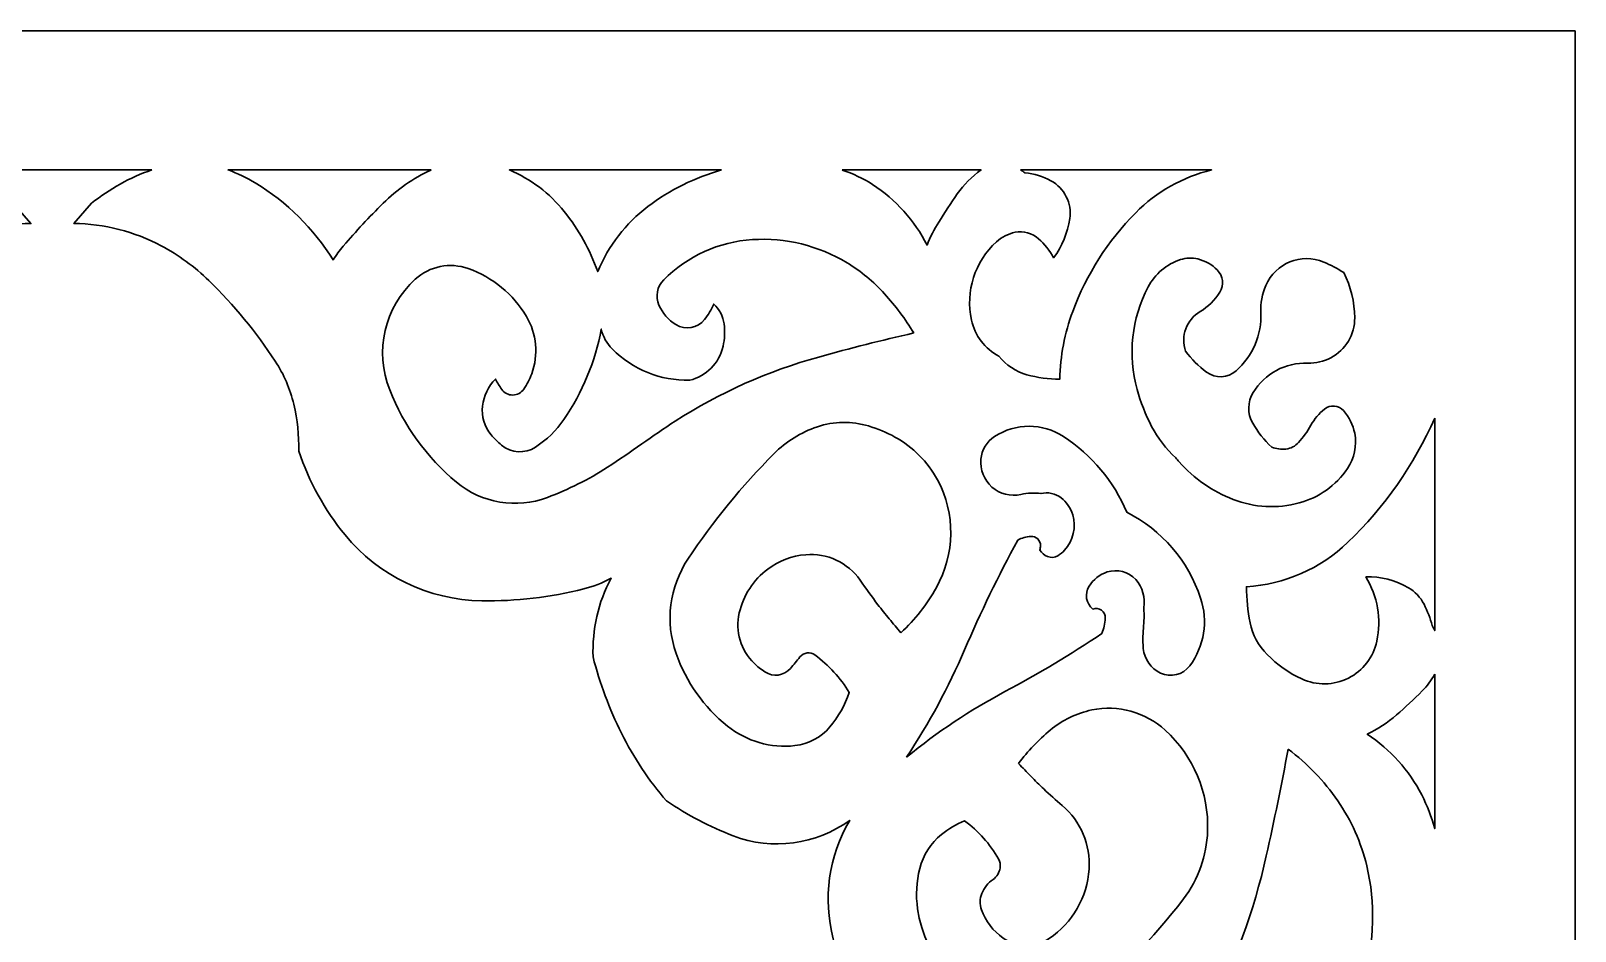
# Model space of a CAD drawing. Header units: centimetres. Extents: x 20.83 to 27, y -0.87 to 9.
# Drawn here: x 23.871 to 27, y 7.177 to 9.001 of the extents above; entities that cross this region are included whole.
import ezdxf

# ---------------------------------------------------------------- set-up
doc = ezdxf.new("R2010")
doc.units = ezdxf.units.CM
doc.header["$MEASUREMENT"] = 0
doc.layers.add('layer 1', color=7, linetype='Continuous')

msp = doc.modelspace()

# ---------------------------------------------------------------- linework, layer by layer
at = {"layer": 'layer 1', "color": 250, "lineweight": 30}
for points, knots in [([(20.92064, 9.00077), (20.92064, 9.00077), (26.99977, 9.00077), (26.99977, 9.00077), (26.99977, 9.00077), (26.99977, 9.00077), (26.99977, -0.87244), (26.99977, -0.87244), (26.99977, -0.87244), (26.99977, -0.87244), (20.82901, -0.87244), (20.82901, -0.87244), (20.82901, -0.87244), (20.82901, -0.87244), (20.82901, 9.00077), (20.82901, 9.00077), (20.82901, 9.00077), (20.82901, 9.00077), (20.92064, 9.00077), (20.92064, 9.00077)], [0, 0, 0, 0, 0.1666667, 0.1666667, 0.1666667, 0.1666667, 0.3333333, 0.3333333, 0.3333333, 0.3333333, 0.5, 0.5, 0.5, 0.5, 0.6666667, 0.6666667, 0.6666667, 0.6666667, 1, 1, 1, 1]), ([(24.11585, 8.71892), (24.09365, 8.71152), (24.07223, 8.70195), (24.0519, 8.69035), (24.0519, 8.69035), (24.0316, 8.67876), (24.01212, 8.66581), (23.99358, 8.65157), (23.99358, 8.65157), (23.99358, 8.65157), (23.95794, 8.61051), (23.95794, 8.61051), (23.95794, 8.61051), (24.01973, 8.60979), (24.08048, 8.59433), (24.13511, 8.56543), (24.13511, 8.56543), (24.17038, 8.54656), (24.20283, 8.52279), (24.23146, 8.49486), (24.23146, 8.49486), (24.28211, 8.44545), (24.32724, 8.39068), (24.36605, 8.33153), (24.36605, 8.33153), (24.38357, 8.30482), (24.39628, 8.27523), (24.40359, 8.24413), (24.40359, 8.24413), (24.41087, 8.21315), (24.41427, 8.18138), (24.41372, 8.14956), (24.41372, 8.14956), (24.43426, 8.08761), (24.46599, 8.02998), (24.50738, 7.97952), (24.50738, 7.97952), (24.57555, 7.89641), (24.67679, 7.84758), (24.78427, 7.84604), (24.78427, 7.84604), (24.85395, 7.84503), (24.92344, 7.85316), (24.991, 7.87022), (24.991, 7.87022), (25.01038, 7.87512), (25.0291, 7.8823), (25.04678, 7.89162), (25.04678, 7.89162), (25.03345, 7.86743), (25.02364, 7.84147), (25.01764, 7.8145), (25.01764, 7.8145), (25.01164, 7.78758), (25.00901, 7.76001), (25.00982, 7.73244), (25.00982, 7.73244), (25.02358, 7.67903), (25.04287, 7.62721), (25.0674, 7.57781), (25.0674, 7.57781), (25.09197, 7.52835), (25.12274, 7.48224), (25.159, 7.44058), (25.159, 7.44058), (25.20101, 7.41182), (25.24625, 7.38812), (25.29381, 7.36994), (25.29381, 7.36994), (25.37278, 7.33978), (25.46159, 7.35152), (25.52996, 7.40125), (25.52996, 7.40125), (25.4874, 7.32892), (25.47533, 7.2427), (25.49643, 7.16147), (25.49643, 7.16147), (25.51205, 7.10128), (25.5352, 7.04331), (25.56534, 6.9889), (25.56534, 6.9889), (25.63725, 6.91207), (25.72761, 6.85498), (25.8279, 6.82308), (25.8279, 6.82308), (25.87879, 6.82124), (25.92892, 6.83562), (25.9711, 6.86416), (25.9711, 6.86416), (25.96247, 6.84393), (25.95593, 6.82286), (25.95159, 6.8013), (25.95159, 6.8013), (25.93648, 6.7262), (25.92914, 6.64977), (25.92968, 6.57317), (25.92968, 6.57317), (25.93011, 6.51136), (25.94264, 6.45025), (25.96656, 6.39324), (25.96656, 6.39324), (25.97312, 6.37765), (25.98065, 6.36248), (25.98911, 6.34783), (25.98911, 6.34783), (25.98911, 6.34783), (25.9888, 6.34811), (25.9888, 6.34811), (25.9888, 6.34811), (25.42081, 6.86389), (24.68132, 7.14908), (23.91408, 7.14782), (23.91408, 7.14782), (23.14726, 7.14657), (22.4085, 6.86178), (21.83953, 6.34769), (21.83953, 6.34769), (21.84802, 6.3624), (21.8556, 6.37761), (21.86223, 6.39324), (21.86223, 6.39324), (21.88359, 6.44413), (21.89574, 6.49838), (21.89813, 6.55352), (21.89813, 6.55352), (21.90187, 6.64004), (21.89406, 6.72665), (21.87488, 6.8111), (21.87488, 6.8111), (21.87075, 6.82927), (21.865, 6.84702), (21.85769, 6.86416), (21.85769, 6.86416), (21.89987, 6.83562), (21.95, 6.82124), (22.00089, 6.82308), (22.00089, 6.82308), (22.10117, 6.85499), (22.19155, 6.91206), (22.26345, 6.9889), (22.26345, 6.9889), (22.29359, 7.04331), (22.31674, 7.10128), (22.33237, 7.16147), (22.33237, 7.16147), (22.35344, 7.24271), (22.3414, 7.32893), (22.29883, 7.40125), (22.29883, 7.40125), (22.36722, 7.35155), (22.45601, 7.33975), (22.53498, 7.36994), (22.53498, 7.36994), (22.58254, 7.38812), (22.62778, 7.41182), (22.66979, 7.44058), (22.66979, 7.44058), (22.70604, 7.48224), (22.73682, 7.52835), (22.76139, 7.57781), (22.76139, 7.57781), (22.78592, 7.62721), (22.80521, 7.67903), (22.81896, 7.73244), (22.81896, 7.73244), (22.81977, 7.76001), (22.81715, 7.78758), (22.81115, 7.8145), (22.81115, 7.8145), (22.80515, 7.84147), (22.79534, 7.86743), (22.78201, 7.89162), (22.78201, 7.89162), (22.79968, 7.8823), (22.8184, 7.87512), (22.83777, 7.87023), (22.83777, 7.87023), (22.90534, 7.85316), (22.97484, 7.84503), (23.04452, 7.84604), (23.04452, 7.84604), (23.15182, 7.84761), (23.25292, 7.89624), (23.32106, 7.97913), (23.32106, 7.97913), (23.36262, 8.02968), (23.39448, 8.08744), (23.41506, 8.14956), (23.41506, 8.14956), (23.41452, 8.18138), (23.41792, 8.21315), (23.4252, 8.24413), (23.4252, 8.24413), (23.43251, 8.27523), (23.44522, 8.30482), (23.46274, 8.33153), (23.46274, 8.33153), (23.50155, 8.39068), (23.54669, 8.44545), (23.59733, 8.49486), (23.59733, 8.49486), (23.62596, 8.5228), (23.65841, 8.54656), (23.69368, 8.56543), (23.69368, 8.56543), (23.7483, 8.59433), (23.80906, 8.60979), (23.87085, 8.61051), (23.87085, 8.61051), (23.87085, 8.61051), (23.8352, 8.65157), (23.8352, 8.65157), (23.8352, 8.65157), (23.81667, 8.66581), (23.79718, 8.67876), (23.77688, 8.69035), (23.77688, 8.69035), (23.75656, 8.70195), (23.73514, 8.71152), (23.71294, 8.71892), (23.71294, 8.71892), (23.71294, 8.71892), (24.11585, 8.71892), (24.11585, 8.71892)], [0, 0, 0, 0, 0.0175439, 0.0175439, 0.0175439, 0.0175439, 0.0350877, 0.0350877, 0.0350877, 0.0350877, 0.0526316, 0.0526316, 0.0526316, 0.0526316, 0.0701754, 0.0701754, 0.0701754, 0.0701754, 0.0877193, 0.0877193, 0.0877193, 0.0877193, 0.1052632, 0.1052632, 0.1052632, 0.1052632, 0.122807, 0.122807, 0.122807, 0.122807, 0.1403509, 0.1403509, 0.1403509, 0.1403509, 0.1578947, 0.1578947, 0.1578947, 0.1578947, 0.1754386, 0.1754386, 0.1754386, 0.1754386, 0.1929825, 0.1929825, 0.1929825, 0.1929825, 0.2105263, 0.2105263, 0.2105263, 0.2105263, 0.2280702, 0.2280702, 0.2280702, 0.2280702, 0.245614, 0.245614, 0.245614, 0.245614, 0.2631579, 0.2631579, 0.2631579, 0.2631579, 0.2807018, 0.2807018, 0.2807018, 0.2807018, 0.2982456, 0.2982456, 0.2982456, 0.2982456, 0.3157895, 0.3157895, 0.3157895, 0.3157895, 0.3333333, 0.3333333, 0.3333333, 0.3333333, 0.3508772, 0.3508772, 0.3508772, 0.3508772, 0.3684211, 0.3684211, 0.3684211, 0.3684211, 0.3859649, 0.3859649, 0.3859649, 0.3859649, 0.4035088, 0.4035088, 0.4035088, 0.4035088, 0.4210526, 0.4210526, 0.4210526, 0.4210526, 0.4385965, 0.4385965, 0.4385965, 0.4385965, 0.4561404, 0.4561404, 0.4561404, 0.4561404, 0.4736842, 0.4736842, 0.4736842, 0.4736842, 0.4912281, 0.4912281, 0.4912281, 0.4912281, 0.5087719, 0.5087719, 0.5087719, 0.5087719, 0.5263158, 0.5263158, 0.5263158, 0.5263158, 0.5438596, 0.5438596, 0.5438596, 0.5438596, 0.5614035, 0.5614035, 0.5614035, 0.5614035, 0.5789474, 0.5789474, 0.5789474, 0.5789474, 0.5964912, 0.5964912, 0.5964912, 0.5964912, 0.6140351, 0.6140351, 0.6140351, 0.6140351, 0.6315789, 0.6315789, 0.6315789, 0.6315789, 0.6491228, 0.6491228, 0.6491228, 0.6491228, 0.6666667, 0.6666667, 0.6666667, 0.6666667, 0.6842105, 0.6842105, 0.6842105, 0.6842105, 0.7017544, 0.7017544, 0.7017544, 0.7017544, 0.7192982, 0.7192982, 0.7192982, 0.7192982, 0.7368421, 0.7368421, 0.7368421, 0.7368421, 0.754386, 0.754386, 0.754386, 0.754386, 0.7719298, 0.7719298, 0.7719298, 0.7719298, 0.7894737, 0.7894737, 0.7894737, 0.7894737, 0.8070175, 0.8070175, 0.8070175, 0.8070175, 0.8245614, 0.8245614, 0.8245614, 0.8245614, 0.8421053, 0.8421053, 0.8421053, 0.8421053, 0.8596491, 0.8596491, 0.8596491, 0.8596491, 0.877193, 0.877193, 0.877193, 0.877193, 0.8947368, 0.8947368, 0.8947368, 0.8947368, 0.9122807, 0.9122807, 0.9122807, 0.9122807, 0.9298246, 0.9298246, 0.9298246, 0.9298246, 0.9473684, 0.9473684, 0.9473684, 0.9473684, 0.9649123, 0.9649123, 0.9649123, 0.9649123, 1, 1, 1, 1]), ([(24.68165, 8.71891), (24.64558, 8.70226), (24.61272, 8.67942), (24.58453, 8.65142), (24.58453, 8.65142), (24.55655, 8.62362), (24.52967, 8.59475), (24.50394, 8.56486), (24.50394, 8.56486), (24.49631, 8.556), (24.48941, 8.54654), (24.48331, 8.53657), (24.48331, 8.53657), (24.44376, 8.60031), (24.38974, 8.65379), (24.3256, 8.69268), (24.3256, 8.69268), (24.30818, 8.70324), (24.28976, 8.71203), (24.27059, 8.71892), (24.27059, 8.71892), (24.27059, 8.71892), (24.68165, 8.71892), (24.68165, 8.71892)], [0, 0, 0, 0, 0.1428571, 0.1428571, 0.1428571, 0.1428571, 0.2857143, 0.2857143, 0.2857143, 0.2857143, 0.4285714, 0.4285714, 0.4285714, 0.4285714, 0.5714286, 0.5714286, 0.5714286, 0.5714286, 0.7142857, 0.7142857, 0.7142857, 0.7142857, 1, 1, 1, 1]), ([(25.27027, 8.71892), (25.21632, 8.70386), (25.16571, 8.67878), (25.12105, 8.64498), (25.12105, 8.64498), (25.07599, 8.61087), (25.04088, 8.56535), (25.01936, 8.51309), (25.01936, 8.51309), (25.00372, 8.5572), (24.9808, 8.59836), (24.95153, 8.63488), (24.95153, 8.63488), (24.92202, 8.6717), (24.88381, 8.70058), (24.84032, 8.71892), (24.84032, 8.71892), (24.84032, 8.71892), (25.27025, 8.71892), (25.27025, 8.71892)], [0, 0, 0, 0, 0.1666667, 0.1666667, 0.1666667, 0.1666667, 0.3333333, 0.3333333, 0.3333333, 0.3333333, 0.5, 0.5, 0.5, 0.5, 0.6666667, 0.6666667, 0.6666667, 0.6666667, 1, 1, 1, 1]), ([(25.51487, 8.71892), (25.51487, 8.71892), (25.7961, 8.71892), (25.7961, 8.71892), (25.7961, 8.71892), (25.77736, 8.70565), (25.76109, 8.68921), (25.74802, 8.67034), (25.74802, 8.67034), (25.73505, 8.6516), (25.7225, 8.63258), (25.71038, 8.61329), (25.71038, 8.61329), (25.70112, 8.59856), (25.69321, 8.58302), (25.68675, 8.56686), (25.68675, 8.56686), (25.66116, 8.61659), (25.62316, 8.65883), (25.5764, 8.68952), (25.5764, 8.68952), (25.55711, 8.70169), (25.53647, 8.71155), (25.51488, 8.71891)], [0, 0, 0, 0, 0.1428571, 0.1428571, 0.1428571, 0.1428571, 0.2857143, 0.2857143, 0.2857143, 0.2857143, 0.4285714, 0.4285714, 0.4285714, 0.4285714, 0.5714286, 0.5714286, 0.5714286, 0.5714286, 0.7142857, 0.7142857, 0.7142857, 0.7142857, 1, 1, 1, 1]), ([(25.87591, 8.71892), (25.87591, 8.71892), (26.26302, 8.71892), (26.26302, 8.71892), (26.26302, 8.71892), (26.20476, 8.70483), (26.1516, 8.67483), (26.10942, 8.63224), (26.10942, 8.63224), (26.05317, 8.57544), (26.00967, 8.50735), (25.98179, 8.43243), (25.98179, 8.43243), (25.96539, 8.38838), (25.95655, 8.34189), (25.95562, 8.2949), (25.95562, 8.2949), (25.93299, 8.29495), (25.91046, 8.29809), (25.88867, 8.30422), (25.88867, 8.30422), (25.86645, 8.31048), (25.84675, 8.32358), (25.83237, 8.34164), (25.83237, 8.34164), (25.80383, 8.3566), (25.7834, 8.38349), (25.77662, 8.41499), (25.77662, 8.41499), (25.76412, 8.47303), (25.78348, 8.53339), (25.82735, 8.57339), (25.82735, 8.57339), (25.838, 8.5831), (25.85108, 8.58976), (25.86519, 8.59268), (25.86519, 8.59268), (25.88218, 8.59619), (25.89983, 8.59136), (25.91267, 8.5797), (25.91267, 8.5797), (25.9249, 8.5686), (25.93522, 8.55555), (25.9432, 8.54109), (25.9432, 8.54109), (25.96024, 8.56453), (25.9714, 8.5917), (25.97574, 8.62034), (25.97574, 8.62034), (25.98043, 8.65139), (25.96526, 8.68205), (25.9377, 8.6971), (25.9377, 8.6971), (25.92141, 8.70601), (25.90349, 8.71153), (25.88501, 8.71334), (25.88501, 8.71334), (25.88206, 8.71533), (25.87903, 8.7172), (25.87591, 8.71892)], [0, 0, 0, 0, 0.0625, 0.0625, 0.0625, 0.0625, 0.125, 0.125, 0.125, 0.125, 0.1875, 0.1875, 0.1875, 0.1875, 0.25, 0.25, 0.25, 0.25, 0.3125, 0.3125, 0.3125, 0.3125, 0.375, 0.375, 0.375, 0.375, 0.4375, 0.4375, 0.4375, 0.4375, 0.5, 0.5, 0.5, 0.5, 0.5625, 0.5625, 0.5625, 0.5625, 0.625, 0.625, 0.625, 0.625, 0.6875, 0.6875, 0.6875, 0.6875, 0.75, 0.75, 0.75, 0.75, 0.8125, 0.8125, 0.8125, 0.8125, 0.875, 0.875, 0.875, 0.875, 1, 1, 1, 1]), ([(25.65965, 8.38871), (25.59508, 8.37398), (25.53087, 8.35775), (25.46706, 8.34003), (25.46706, 8.34003), (25.36424, 8.31149), (25.26629, 8.26777), (25.17638, 8.2103), (25.17638, 8.2103), (25.15362, 8.19514), (25.13105, 8.17968), (25.10869, 8.16393), (25.10869, 8.16393), (25.08576, 8.14779), (25.06258, 8.13199), (25.03915, 8.11657), (25.03915, 8.11657), (25.00077, 8.09202), (24.95992, 8.07153), (24.91729, 8.05544), (24.91729, 8.05544), (24.85478, 8.03184), (24.78434, 8.04376), (24.73303, 8.08656), (24.73303, 8.08656), (24.67315, 8.13654), (24.62669, 8.20071), (24.59788, 8.27319), (24.59788, 8.27319), (24.56675, 8.35149), (24.58748, 8.44097), (24.64979, 8.49769), (24.64979, 8.49769), (24.6788, 8.5241), (24.72003, 8.53238), (24.75701, 8.51926), (24.75701, 8.51926), (24.80647, 8.50171), (24.84824, 8.46734), (24.87501, 8.4222), (24.87501, 8.4222), (24.89583, 8.38711), (24.89973, 8.34448), (24.88565, 8.30619), (24.88565, 8.30619), (24.88158, 8.29511), (24.87616, 8.28457), (24.86949, 8.27482), (24.86949, 8.27482), (24.8645, 8.2675), (24.85625, 8.26307), (24.84738, 8.26297), (24.84738, 8.26297), (24.83852, 8.26287), (24.83012, 8.26717), (24.82497, 8.27438), (24.82497, 8.27438), (24.82025, 8.28099), (24.81601, 8.28794), (24.81229, 8.29516), (24.81229, 8.29516), (24.79767, 8.2804), (24.7884, 8.26118), (24.78595, 8.24055), (24.78595, 8.24055), (24.78346, 8.21961), (24.78973, 8.19859), (24.80328, 8.18244), (24.80328, 8.18244), (24.80965, 8.17485), (24.81668, 8.16785), (24.82429, 8.16151), (24.82429, 8.16151), (24.84392, 8.14516), (24.87188, 8.14351), (24.89328, 8.15745), (24.89328, 8.15745), (24.91588, 8.17217), (24.93539, 8.19116), (24.9507, 8.21336), (24.9507, 8.21336), (24.98865, 8.26838), (25.01447, 8.33081), (25.02646, 8.39656), (25.02646, 8.39656), (25.02995, 8.38133), (25.03765, 8.3674), (25.04869, 8.35634), (25.04869, 8.35634), (25.09025, 8.31471), (25.14692, 8.29182), (25.20573, 8.29294), (25.20573, 8.29294), (25.23952, 8.30113), (25.26572, 8.32775), (25.27333, 8.36168), (25.27333, 8.36168), (25.27667, 8.37655), (25.27739, 8.39189), (25.27546, 8.40701), (25.27546, 8.40701), (25.27348, 8.42249), (25.26605, 8.43676), (25.2545, 8.44726), (25.2545, 8.44726), (25.24968, 8.43604), (25.24338, 8.4255), (25.23579, 8.41593), (25.23579, 8.41593), (25.22181, 8.39829), (25.19682, 8.3939), (25.17763, 8.40567), (25.17763, 8.40567), (25.16246, 8.41499), (25.15051, 8.42876), (25.14343, 8.4451), (25.14343, 8.4451), (25.13585, 8.46255), (25.13968, 8.48288), (25.15308, 8.49639), (25.15308, 8.49639), (25.20098, 8.54465), (25.26498, 8.57364), (25.33283, 8.57786), (25.33283, 8.57786), (25.39999, 8.58203), (25.46687, 8.56571), (25.52456, 8.53108), (25.52456, 8.53108), (25.55278, 8.51377), (25.57839, 8.49251), (25.60061, 8.46796), (25.60061, 8.46796), (25.62276, 8.44348), (25.64253, 8.41694), (25.65965, 8.38871)], [0, 0, 0, 0, 0.0285714, 0.0285714, 0.0285714, 0.0285714, 0.0571429, 0.0571429, 0.0571429, 0.0571429, 0.0857143, 0.0857143, 0.0857143, 0.0857143, 0.1142857, 0.1142857, 0.1142857, 0.1142857, 0.1428571, 0.1428571, 0.1428571, 0.1428571, 0.1714286, 0.1714286, 0.1714286, 0.1714286, 0.2, 0.2, 0.2, 0.2, 0.2285714, 0.2285714, 0.2285714, 0.2285714, 0.2571429, 0.2571429, 0.2571429, 0.2571429, 0.2857143, 0.2857143, 0.2857143, 0.2857143, 0.3142857, 0.3142857, 0.3142857, 0.3142857, 0.3428571, 0.3428571, 0.3428571, 0.3428571, 0.3714286, 0.3714286, 0.3714286, 0.3714286, 0.4, 0.4, 0.4, 0.4, 0.4285714, 0.4285714, 0.4285714, 0.4285714, 0.4571429, 0.4571429, 0.4571429, 0.4571429, 0.4857143, 0.4857143, 0.4857143, 0.4857143, 0.5142857, 0.5142857, 0.5142857, 0.5142857, 0.5428571, 0.5428571, 0.5428571, 0.5428571, 0.5714286, 0.5714286, 0.5714286, 0.5714286, 0.6, 0.6, 0.6, 0.6, 0.6285714, 0.6285714, 0.6285714, 0.6285714, 0.6571429, 0.6571429, 0.6571429, 0.6571429, 0.6857143, 0.6857143, 0.6857143, 0.6857143, 0.7142857, 0.7142857, 0.7142857, 0.7142857, 0.7428571, 0.7428571, 0.7428571, 0.7428571, 0.7714286, 0.7714286, 0.7714286, 0.7714286, 0.8, 0.8, 0.8, 0.8, 0.8285714, 0.8285714, 0.8285714, 0.8285714, 0.8571429, 0.8571429, 0.8571429, 0.8571429, 0.8857143, 0.8857143, 0.8857143, 0.8857143, 0.9142857, 0.9142857, 0.9142857, 0.9142857, 0.9428571, 0.9428571, 0.9428571, 0.9428571, 1, 1, 1, 1]), ([(26.5309, 8.51115), (26.5454, 8.48276), (26.55305, 8.45136), (26.55324, 8.41948), (26.55324, 8.41948), (26.55346, 8.38559), (26.53481, 8.35437), (26.50489, 8.33845), (26.50489, 8.33845), (26.49044, 8.33077), (26.4742, 8.32703), (26.45785, 8.32762), (26.45785, 8.32762), (26.41292, 8.32923), (26.37065, 8.30648), (26.3473, 8.26806), (26.3473, 8.26806), (26.33576, 8.24908), (26.33545, 8.22535), (26.34651, 8.20609), (26.34651, 8.20609), (26.35685, 8.18806), (26.36985, 8.17171), (26.38508, 8.15757), (26.38508, 8.15757), (26.39411, 8.15379), (26.40397, 8.1524), (26.41369, 8.15353), (26.41369, 8.15353), (26.42358, 8.15469), (26.4327, 8.1594), (26.43937, 8.16679), (26.43937, 8.16679), (26.44899, 8.17746), (26.45737, 8.18918), (26.46435, 8.20174), (26.46435, 8.20174), (26.47137, 8.21437), (26.48076, 8.22553), (26.492, 8.23461), (26.492, 8.23461), (26.50366, 8.24404), (26.5207, 8.24258), (26.53061, 8.23132), (26.53061, 8.23132), (26.54208, 8.21829), (26.54986, 8.20243), (26.55317, 8.1854), (26.55317, 8.1854), (26.55799, 8.16058), (26.55269, 8.13485), (26.53848, 8.11394), (26.53848, 8.11394), (26.51522, 8.07975), (26.48044, 8.05502), (26.44052, 8.04427), (26.44052, 8.04427), (26.39643, 8.0324), (26.34968, 8.0349), (26.3071, 8.05138), (26.3071, 8.05138), (26.26499, 8.06769), (26.22734, 8.09379), (26.1973, 8.1275), (26.1973, 8.1275), (26.19496, 8.13012), (26.19274, 8.13284), (26.19064, 8.13565), (26.19064, 8.13565), (26.1708, 8.15399), (26.15424, 8.1756), (26.14169, 8.19952), (26.14169, 8.19952), (26.1292, 8.22335), (26.11931, 8.24845), (26.11217, 8.27439), (26.11217, 8.27439), (26.09306, 8.34389), (26.10108, 8.4181), (26.13457, 8.48193), (26.13457, 8.48193), (26.14838, 8.50825), (26.17198, 8.52812), (26.20026, 8.53727), (26.20026, 8.53727), (26.21162, 8.54094), (26.22378, 8.54141), (26.23539, 8.53863), (26.23539, 8.53863), (26.25036, 8.53505), (26.26403, 8.52732), (26.27483, 8.51635), (26.27483, 8.51635), (26.28668, 8.50432), (26.28877, 8.48572), (26.27991, 8.47134), (26.27991, 8.47134), (26.26999, 8.45525), (26.25631, 8.44179), (26.24005, 8.43213), (26.24005, 8.43213), (26.21242, 8.4157), (26.20003, 8.38223), (26.21036, 8.35179), (26.21036, 8.35179), (26.22244, 8.33571), (26.23677, 8.32146), (26.25292, 8.30947), (26.25292, 8.30947), (26.27102, 8.29605), (26.29601, 8.29709), (26.31289, 8.31201), (26.31289, 8.31201), (26.34661, 8.3418), (26.36505, 8.38519), (26.36305, 8.43014), (26.36305, 8.43014), (26.36221, 8.44894), (26.36564, 8.46769), (26.37308, 8.48497), (26.37308, 8.48497), (26.39256, 8.53028), (26.44503, 8.55136), (26.49049, 8.53223), (26.49049, 8.53223), (26.50451, 8.52632), (26.51803, 8.51927), (26.5309, 8.51115)], [0, 0, 0, 0, 0.030303, 0.030303, 0.030303, 0.030303, 0.0606061, 0.0606061, 0.0606061, 0.0606061, 0.0909091, 0.0909091, 0.0909091, 0.0909091, 0.1212121, 0.1212121, 0.1212121, 0.1212121, 0.1515152, 0.1515152, 0.1515152, 0.1515152, 0.1818182, 0.1818182, 0.1818182, 0.1818182, 0.2121212, 0.2121212, 0.2121212, 0.2121212, 0.2424242, 0.2424242, 0.2424242, 0.2424242, 0.2727273, 0.2727273, 0.2727273, 0.2727273, 0.3030303, 0.3030303, 0.3030303, 0.3030303, 0.3333333, 0.3333333, 0.3333333, 0.3333333, 0.3636364, 0.3636364, 0.3636364, 0.3636364, 0.3939394, 0.3939394, 0.3939394, 0.3939394, 0.4242424, 0.4242424, 0.4242424, 0.4242424, 0.4545455, 0.4545455, 0.4545455, 0.4545455, 0.4848485, 0.4848485, 0.4848485, 0.4848485, 0.5151515, 0.5151515, 0.5151515, 0.5151515, 0.5454545, 0.5454545, 0.5454545, 0.5454545, 0.5757576, 0.5757576, 0.5757576, 0.5757576, 0.6060606, 0.6060606, 0.6060606, 0.6060606, 0.6363636, 0.6363636, 0.6363636, 0.6363636, 0.6666667, 0.6666667, 0.6666667, 0.6666667, 0.6969697, 0.6969697, 0.6969697, 0.6969697, 0.7272727, 0.7272727, 0.7272727, 0.7272727, 0.7575758, 0.7575758, 0.7575758, 0.7575758, 0.7878788, 0.7878788, 0.7878788, 0.7878788, 0.8181818, 0.8181818, 0.8181818, 0.8181818, 0.8484848, 0.8484848, 0.8484848, 0.8484848, 0.8787879, 0.8787879, 0.8787879, 0.8787879, 0.9090909, 0.9090909, 0.9090909, 0.9090909, 0.9393939, 0.9393939, 0.9393939, 0.9393939, 1, 1, 1, 1]), ([(25.6336, 7.78135), (25.62583, 7.79074), (25.61803, 7.8001), (25.6102, 7.80944), (25.6102, 7.80944), (25.60231, 7.81884), (25.59462, 7.82841), (25.58715, 7.83814), (25.58715, 7.83814), (25.57484, 7.85454), (25.5628, 7.87114), (25.55103, 7.88793), (25.55103, 7.88793), (25.52605, 7.92353), (25.48407, 7.94318), (25.44073, 7.93953), (25.44073, 7.93953), (25.41299, 7.93719), (25.38647, 7.92711), (25.36418, 7.91043), (25.36418, 7.91043), (25.33491, 7.88852), (25.31435, 7.85698), (25.30614, 7.82135), (25.30614, 7.82135), (25.29763, 7.78441), (25.30906, 7.74574), (25.33631, 7.71939), (25.33631, 7.71939), (25.34299, 7.71293), (25.35023, 7.70709), (25.35796, 7.70193), (25.35796, 7.70193), (25.37453, 7.69087), (25.39673, 7.69389), (25.40971, 7.709), (25.40971, 7.709), (25.41634, 7.7167), (25.42283, 7.72451), (25.42919, 7.73244), (25.42919, 7.73244), (25.43658, 7.74167), (25.44997, 7.74335), (25.45943, 7.73627), (25.45943, 7.73627), (25.4733, 7.72588), (25.48621, 7.71426), (25.49801, 7.70156), (25.49801, 7.70156), (25.50981, 7.68885), (25.52023, 7.67492), (25.52908, 7.66001), (25.52908, 7.66001), (25.52044, 7.63452), (25.50705, 7.6109), (25.48965, 7.59038), (25.48965, 7.59038), (25.47177, 7.56931), (25.44652, 7.55582), (25.41907, 7.55266), (25.41907, 7.55266), (25.37008, 7.54703), (25.32084, 7.56128), (25.28241, 7.59218), (25.28241, 7.59218), (25.23471, 7.63055), (25.19864, 7.68149), (25.17827, 7.73922), (25.17827, 7.73922), (25.15566, 7.80325), (25.16457, 7.87425), (25.20225, 7.93075), (25.20225, 7.93075), (25.25328, 8.00725), (25.3116, 8.07865), (25.37636, 8.14393), (25.37636, 8.14393), (25.40103, 8.16879), (25.4312, 8.18751), (25.46443, 8.19857), (25.46443, 8.19857), (25.49797, 8.20974), (25.53415, 8.21033), (25.56805, 8.20028), (25.56805, 8.20028), (25.58663, 8.19477), (25.60456, 8.18727), (25.62154, 8.17791), (25.62154, 8.17791), (25.658, 8.15781), (25.68798, 8.1277), (25.70792, 8.09115), (25.70792, 8.09115), (25.74438, 8.02271), (25.74344, 7.94034), (25.70549, 7.87271), (25.70549, 7.87271), (25.68641, 7.83872), (25.66215, 7.80789), (25.6336, 7.78135)], [0, 0, 0, 0, 0.0384615, 0.0384615, 0.0384615, 0.0384615, 0.0769231, 0.0769231, 0.0769231, 0.0769231, 0.1153846, 0.1153846, 0.1153846, 0.1153846, 0.1538462, 0.1538462, 0.1538462, 0.1538462, 0.1923077, 0.1923077, 0.1923077, 0.1923077, 0.2307692, 0.2307692, 0.2307692, 0.2307692, 0.2692308, 0.2692308, 0.2692308, 0.2692308, 0.3076923, 0.3076923, 0.3076923, 0.3076923, 0.3461538, 0.3461538, 0.3461538, 0.3461538, 0.3846154, 0.3846154, 0.3846154, 0.3846154, 0.4230769, 0.4230769, 0.4230769, 0.4230769, 0.4615385, 0.4615385, 0.4615385, 0.4615385, 0.5, 0.5, 0.5, 0.5, 0.5384615, 0.5384615, 0.5384615, 0.5384615, 0.5769231, 0.5769231, 0.5769231, 0.5769231, 0.6153846, 0.6153846, 0.6153846, 0.6153846, 0.6538462, 0.6538462, 0.6538462, 0.6538462, 0.6923077, 0.6923077, 0.6923077, 0.6923077, 0.7307692, 0.7307692, 0.7307692, 0.7307692, 0.7692308, 0.7692308, 0.7692308, 0.7692308, 0.8076923, 0.8076923, 0.8076923, 0.8076923, 0.8461538, 0.8461538, 0.8461538, 0.8461538, 0.8846154, 0.8846154, 0.8846154, 0.8846154, 0.9230769, 0.9230769, 0.9230769, 0.9230769, 1, 1, 1, 1]), ([(25.64526, 7.52942), (25.69084, 7.59825), (25.73015, 7.67101), (25.76274, 7.74686), (25.76274, 7.74686), (25.79529, 7.82259), (25.83127, 7.8968), (25.87058, 7.96925), (25.87058, 7.96925), (25.87877, 7.97344), (25.88773, 7.97594), (25.89691, 7.97661), (25.89691, 7.97661), (25.90211, 7.977), (25.90723, 7.97514), (25.91098, 7.97151), (25.91098, 7.97151), (25.91473, 7.96788), (25.91675, 7.9628), (25.91653, 7.95758), (25.91653, 7.95758), (25.91641, 7.95456), (25.91589, 7.95156), (25.91501, 7.94867), (25.91501, 7.94867), (25.91895, 7.94286), (25.92451, 7.93836), (25.93101, 7.9357), (25.93101, 7.9357), (25.93773, 7.93296), (25.94535, 7.93358), (25.95153, 7.93738), (25.95153, 7.93738), (25.95662, 7.94051), (25.96124, 7.94432), (25.96528, 7.94872), (25.96528, 7.94872), (25.98301, 7.96807), (25.98931, 7.99526), (25.98187, 8.02042), (25.98187, 8.02042), (25.97769, 8.03403), (25.96942, 8.04602), (25.95818, 8.05476), (25.95818, 8.05476), (25.94662, 8.06375), (25.93159, 8.06694), (25.91737, 8.06343), (25.91737, 8.06343), (25.90383, 8.0651), (25.89011, 8.06444), (25.8768, 8.06148), (25.8768, 8.06148), (25.85594, 8.05683), (25.83411, 8.06243), (25.81808, 8.07656), (25.81808, 8.07656), (25.80204, 8.09069), (25.79375, 8.1118), (25.79575, 8.13308), (25.79575, 8.13308), (25.79752, 8.15175), (25.80772, 8.16861), (25.82342, 8.17887), (25.82342, 8.17887), (25.86595, 8.20666), (25.92094, 8.2066), (25.96345, 8.17878), (25.96345, 8.17878), (26.02037, 8.14151), (26.06496, 8.08814), (26.09155, 8.02551), (26.09155, 8.02551), (26.16216, 7.98929), (26.21582, 7.92681), (26.241, 7.85155), (26.241, 7.85155), (26.25658, 7.80498), (26.24832, 7.75369), (26.21893, 7.71435), (26.21893, 7.71435), (26.20524, 7.69602), (26.18049, 7.6899), (26.15983, 7.6997), (26.15983, 7.6997), (26.14023, 7.70901), (26.12693, 7.72792), (26.1248, 7.74951), (26.1248, 7.74951), (26.12397, 7.75798), (26.12374, 7.7665), (26.12413, 7.775), (26.12413, 7.775), (26.12457, 7.78448), (26.12517, 7.79395), (26.12594, 7.80342), (26.12594, 7.80342), (26.1267, 7.8129), (26.12662, 7.82243), (26.12567, 7.83189), (26.12567, 7.83189), (26.12946, 7.85248), (26.12344, 7.87364), (26.10937, 7.88914), (26.10937, 7.88914), (26.09487, 7.90511), (26.07237, 7.91111), (26.05185, 7.90443), (26.05185, 7.90443), (26.03653, 7.89945), (26.02348, 7.88922), (26.01499, 7.87553), (26.01499, 7.87553), (26.00562, 7.86039), (26.00878, 7.8407), (26.02243, 7.82928), (26.02243, 7.82928), (26.02837, 7.83153), (26.03504, 7.83063), (26.04018, 7.82688), (26.04018, 7.82688), (26.04531, 7.82314), (26.04821, 7.817), (26.04789, 7.81066), (26.04789, 7.81066), (26.04734, 7.80008), (26.04499, 7.78967), (26.04094, 7.77989), (26.04094, 7.77989), (25.97751, 7.73736), (25.91197, 7.69806), (25.84457, 7.66216), (25.84457, 7.66216), (25.77394, 7.62454), (25.70719, 7.58009), (25.64526, 7.52942)], [0, 0, 0, 0, 0.0285714, 0.0285714, 0.0285714, 0.0285714, 0.0571429, 0.0571429, 0.0571429, 0.0571429, 0.0857143, 0.0857143, 0.0857143, 0.0857143, 0.1142857, 0.1142857, 0.1142857, 0.1142857, 0.1428571, 0.1428571, 0.1428571, 0.1428571, 0.1714286, 0.1714286, 0.1714286, 0.1714286, 0.2, 0.2, 0.2, 0.2, 0.2285714, 0.2285714, 0.2285714, 0.2285714, 0.2571429, 0.2571429, 0.2571429, 0.2571429, 0.2857143, 0.2857143, 0.2857143, 0.2857143, 0.3142857, 0.3142857, 0.3142857, 0.3142857, 0.3428571, 0.3428571, 0.3428571, 0.3428571, 0.3714286, 0.3714286, 0.3714286, 0.3714286, 0.4, 0.4, 0.4, 0.4, 0.4285714, 0.4285714, 0.4285714, 0.4285714, 0.4571429, 0.4571429, 0.4571429, 0.4571429, 0.4857143, 0.4857143, 0.4857143, 0.4857143, 0.5142857, 0.5142857, 0.5142857, 0.5142857, 0.5428571, 0.5428571, 0.5428571, 0.5428571, 0.5714286, 0.5714286, 0.5714286, 0.5714286, 0.6, 0.6, 0.6, 0.6, 0.6285714, 0.6285714, 0.6285714, 0.6285714, 0.6571429, 0.6571429, 0.6571429, 0.6571429, 0.6857143, 0.6857143, 0.6857143, 0.6857143, 0.7142857, 0.7142857, 0.7142857, 0.7142857, 0.7428571, 0.7428571, 0.7428571, 0.7428571, 0.7714286, 0.7714286, 0.7714286, 0.7714286, 0.8, 0.8, 0.8, 0.8, 0.8285714, 0.8285714, 0.8285714, 0.8285714, 0.8571429, 0.8571429, 0.8571429, 0.8571429, 0.8857143, 0.8857143, 0.8857143, 0.8857143, 0.9142857, 0.9142857, 0.9142857, 0.9142857, 0.9428571, 0.9428571, 0.9428571, 0.9428571, 1, 1, 1, 1]), ([(26.71536, 8.2161), (26.71536, 8.2161), (26.71535, 7.78581), (26.71535, 7.78581), (26.71535, 7.78581), (26.71382, 7.78925), (26.71215, 7.79262), (26.71034, 7.79592), (26.71034, 7.79592), (26.70635, 7.81086), (26.70076, 7.82533), (26.69366, 7.83907), (26.69366, 7.83907), (26.68644, 7.85304), (26.67542, 7.86469), (26.66187, 7.87267), (26.66187, 7.87267), (26.63584, 7.888), (26.60601, 7.89561), (26.57582, 7.8946), (26.57582, 7.8946), (26.59963, 7.85564), (26.6076, 7.809), (26.59812, 7.76433), (26.59812, 7.76433), (26.59126, 7.73191), (26.57004, 7.70437), (26.54045, 7.68947), (26.54045, 7.68947), (26.51085, 7.67457), (26.47589, 7.67402), (26.44577, 7.68782), (26.44577, 7.68782), (26.4196, 7.69984), (26.39592, 7.71667), (26.37595, 7.73741), (26.37595, 7.73741), (26.35819, 7.75487), (26.34607, 7.77727), (26.34118, 7.8017), (26.34118, 7.8017), (26.33639, 7.82564), (26.33395, 7.85), (26.3339, 7.87442), (26.3339, 7.87442), (26.41091, 7.87917), (26.48368, 7.91109), (26.53931, 7.96455), (26.53931, 7.96455), (26.61382, 8.03615), (26.67361, 8.12158), (26.71535, 8.2161)], [0, 0, 0, 0, 0.0714286, 0.0714286, 0.0714286, 0.0714286, 0.1428571, 0.1428571, 0.1428571, 0.1428571, 0.2142857, 0.2142857, 0.2142857, 0.2142857, 0.2857143, 0.2857143, 0.2857143, 0.2857143, 0.3571429, 0.3571429, 0.3571429, 0.3571429, 0.4285714, 0.4285714, 0.4285714, 0.4285714, 0.5, 0.5, 0.5, 0.5, 0.5714286, 0.5714286, 0.5714286, 0.5714286, 0.6428571, 0.6428571, 0.6428571, 0.6428571, 0.7142857, 0.7142857, 0.7142857, 0.7142857, 0.7857143, 0.7857143, 0.7857143, 0.7857143, 0.8571429, 0.8571429, 0.8571429, 0.8571429, 1, 1, 1, 1]), ([(26.71536, 7.69709), (26.71536, 7.69709), (26.71535, 7.38448), (26.71535, 7.38448), (26.71535, 7.38448), (26.70883, 7.4081), (26.69997, 7.43101), (26.68891, 7.45288), (26.68891, 7.45288), (26.6633, 7.5026), (26.62531, 7.54484), (26.57857, 7.57554), (26.57857, 7.57554), (26.5999, 7.58608), (26.61982, 7.59928), (26.63784, 7.61482), (26.63784, 7.61482), (26.6558, 7.63031), (26.67313, 7.64651), (26.68978, 7.6634), (26.68978, 7.6634), (26.69972, 7.67348), (26.70831, 7.68481), (26.71535, 7.69709)], [0, 0, 0, 0, 0.1428571, 0.1428571, 0.1428571, 0.1428571, 0.2857143, 0.2857143, 0.2857143, 0.2857143, 0.4285714, 0.4285714, 0.4285714, 0.4285714, 0.5714286, 0.5714286, 0.5714286, 0.5714286, 0.7142857, 0.7142857, 0.7142857, 0.7142857, 1, 1, 1, 1]), ([(25.8719, 7.51646), (25.8907, 7.54144), (25.91235, 7.56415), (25.93641, 7.58412), (25.93641, 7.58412), (25.96074, 7.60431), (25.98962, 7.6183), (26.02055, 7.62489), (26.02055, 7.62489), (26.07387, 7.63577), (26.12922, 7.62047), (26.16942, 7.58379), (26.16942, 7.58379), (26.22656, 7.53164), (26.2579, 7.45694), (26.25512, 7.37962), (26.25512, 7.37962), (26.25332, 7.32981), (26.2362, 7.28173), (26.20611, 7.24199), (26.20611, 7.24199), (26.14524, 7.16159), (26.07374, 7.08979), (25.9936, 7.02858), (25.9936, 7.02858), (25.95496, 6.99904), (25.90455, 6.98961), (25.85783, 7.00311), (25.85783, 7.00311), (25.75685, 7.03228), (25.68236, 7.1181), (25.66752, 7.22214), (25.66752, 7.22214), (25.66364, 7.24937), (25.6651, 7.2771), (25.67183, 7.30376), (25.67183, 7.30376), (25.67866, 7.33088), (25.69419, 7.35503), (25.71602, 7.37252), (25.71602, 7.37252), (25.73022, 7.3839), (25.74595, 7.39324), (25.76274, 7.40028), (25.76274, 7.40028), (25.79082, 7.37967), (25.81422, 7.35334), (25.83139, 7.32303), (25.83139, 7.32303), (25.83453, 7.31749), (25.83571, 7.31105), (25.83474, 7.30476), (25.83474, 7.30476), (25.8333, 7.29539), (25.8281, 7.28701), (25.82036, 7.28155), (25.82036, 7.28155), (25.81024, 7.27441), (25.80234, 7.26456), (25.79758, 7.25312), (25.79758, 7.25312), (25.79321, 7.24263), (25.79293, 7.2309), (25.79678, 7.22021), (25.79678, 7.22021), (25.80515, 7.19699), (25.82047, 7.17693), (25.84066, 7.16273), (25.84066, 7.16273), (25.86855, 7.14312), (25.90561, 7.14271), (25.9339, 7.16174), (25.9339, 7.16174), (25.98128, 7.1936), (26.01122, 7.24555), (26.01499, 7.30252), (26.01499, 7.30252), (26.01825, 7.3517), (25.99809, 7.39948), (25.96057, 7.43144), (25.96057, 7.43144), (25.94781, 7.4423), (25.93529, 7.45343), (25.92299, 7.46482), (25.92299, 7.46482), (25.9142, 7.47318), (25.90559, 7.48172), (25.89717, 7.49045), (25.89717, 7.49045), (25.88878, 7.49915), (25.88035, 7.50782), (25.8719, 7.51646)], [0, 0, 0, 0, 0.0416667, 0.0416667, 0.0416667, 0.0416667, 0.0833333, 0.0833333, 0.0833333, 0.0833333, 0.125, 0.125, 0.125, 0.125, 0.1666667, 0.1666667, 0.1666667, 0.1666667, 0.2083333, 0.2083333, 0.2083333, 0.2083333, 0.25, 0.25, 0.25, 0.25, 0.2916667, 0.2916667, 0.2916667, 0.2916667, 0.3333333, 0.3333333, 0.3333333, 0.3333333, 0.375, 0.375, 0.375, 0.375, 0.4166667, 0.4166667, 0.4166667, 0.4166667, 0.4583333, 0.4583333, 0.4583333, 0.4583333, 0.5, 0.5, 0.5, 0.5, 0.5416667, 0.5416667, 0.5416667, 0.5416667, 0.5833333, 0.5833333, 0.5833333, 0.5833333, 0.625, 0.625, 0.625, 0.625, 0.6666667, 0.6666667, 0.6666667, 0.6666667, 0.7083333, 0.7083333, 0.7083333, 0.7083333, 0.75, 0.75, 0.75, 0.75, 0.7916667, 0.7916667, 0.7916667, 0.7916667, 0.8333333, 0.8333333, 0.8333333, 0.8333333, 0.875, 0.875, 0.875, 0.875, 0.9166667, 0.9166667, 0.9166667, 0.9166667, 1, 1, 1, 1]), ([(26.4183, 7.54542), (26.45717, 7.51629), (26.49109, 7.48105), (26.51871, 7.4411), (26.51871, 7.4411), (26.5464, 7.40105), (26.56638, 7.35618), (26.57762, 7.30882), (26.57762, 7.30882), (26.59545, 7.23373), (26.59317, 7.15523), (26.57105, 7.08129), (26.57105, 7.08129), (26.55899, 7.04099), (26.53658, 7.00454), (26.50607, 6.97559), (26.50607, 6.97559), (26.49339, 6.96354), (26.47361, 6.96308), (26.46035, 6.9745), (26.46035, 6.9745), (26.44868, 6.98458), (26.43933, 6.99707), (26.43296, 7.01112), (26.43296, 7.01112), (26.42253, 7.03409), (26.42817, 7.06119), (26.44686, 7.07813), (26.44686, 7.07813), (26.45416, 7.08475), (26.46226, 7.09044), (26.47097, 7.09506), (26.47097, 7.09506), (26.46369, 7.10821), (26.45021, 7.11671), (26.43521, 7.1176), (26.43521, 7.1176), (26.42093, 7.11845), (26.40666, 7.11573), (26.39369, 7.1097), (26.39369, 7.1097), (26.36081, 7.0944), (26.33947, 7.0618), (26.33867, 7.02554), (26.33867, 7.02554), (26.33467, 6.98272), (26.34267, 6.93966), (26.36179, 6.90114), (26.36179, 6.90114), (26.37512, 6.87428), (26.39768, 6.85313), (26.42536, 6.84157), (26.42536, 6.84157), (26.34493, 6.82344), (26.27295, 6.77887), (26.22091, 6.71491), (26.22091, 6.71491), (26.19091, 6.678), (26.19614, 6.62389), (26.23273, 6.5935), (26.23273, 6.5935), (26.24364, 6.58442), (26.25652, 6.57801), (26.27034, 6.57477), (26.27034, 6.57477), (26.28459, 6.57143), (26.29959, 6.57429), (26.31161, 6.58265), (26.31161, 6.58265), (26.32005, 6.58853), (26.32763, 6.59554), (26.33414, 6.60351), (26.33414, 6.60351), (26.32624, 6.60853), (26.31903, 6.61455), (26.31267, 6.62142), (26.31267, 6.62142), (26.30644, 6.62816), (26.30336, 6.63723), (26.30422, 6.64636), (26.30422, 6.64636), (26.30508, 6.6555), (26.30984, 6.66387), (26.31722, 6.66932), (26.31722, 6.66932), (26.32559, 6.67548), (26.33459, 6.68076), (26.34405, 6.68506), (26.34405, 6.68506), (26.37698, 6.70003), (26.41544, 6.69619), (26.44478, 6.67503), (26.44478, 6.67503), (26.49426, 6.63933), (26.52809, 6.58588), (26.5392, 6.52588), (26.5392, 6.52588), (26.54616, 6.48834), (26.5372, 6.44956), (26.51451, 6.41885), (26.51451, 6.41885), (26.49218, 6.38862), (26.46058, 6.3665), (26.42454, 6.35585), (26.42454, 6.35585), (26.38609, 6.34449), (26.34469, 6.34869), (26.30929, 6.36752), (26.30929, 6.36752), (26.24264, 6.40297), (26.18612, 6.45489), (26.14514, 6.51829), (26.14514, 6.51829), (26.10827, 6.5753), (26.09774, 6.64548), (26.11619, 6.71082), (26.11619, 6.71082), (26.13034, 6.76092), (26.14954, 6.80946), (26.17348, 6.85568), (26.17348, 6.85568), (26.18731, 6.88165), (26.20151, 6.90742), (26.21608, 6.93298), (26.21608, 6.93298), (26.23029, 6.9579), (26.24419, 6.98298), (26.25779, 7.00823), (26.25779, 7.00823), (26.30997, 7.10998), (26.34905, 7.2179), (26.37411, 7.32947), (26.37411, 7.32947), (26.39021, 7.40117), (26.40495, 7.47316), (26.4183, 7.54542)], [0, 0, 0, 0, 0.0285714, 0.0285714, 0.0285714, 0.0285714, 0.0571429, 0.0571429, 0.0571429, 0.0571429, 0.0857143, 0.0857143, 0.0857143, 0.0857143, 0.1142857, 0.1142857, 0.1142857, 0.1142857, 0.1428571, 0.1428571, 0.1428571, 0.1428571, 0.1714286, 0.1714286, 0.1714286, 0.1714286, 0.2, 0.2, 0.2, 0.2, 0.2285714, 0.2285714, 0.2285714, 0.2285714, 0.2571429, 0.2571429, 0.2571429, 0.2571429, 0.2857143, 0.2857143, 0.2857143, 0.2857143, 0.3142857, 0.3142857, 0.3142857, 0.3142857, 0.3428571, 0.3428571, 0.3428571, 0.3428571, 0.3714286, 0.3714286, 0.3714286, 0.3714286, 0.4, 0.4, 0.4, 0.4, 0.4285714, 0.4285714, 0.4285714, 0.4285714, 0.4571429, 0.4571429, 0.4571429, 0.4571429, 0.4857143, 0.4857143, 0.4857143, 0.4857143, 0.5142857, 0.5142857, 0.5142857, 0.5142857, 0.5428571, 0.5428571, 0.5428571, 0.5428571, 0.5714286, 0.5714286, 0.5714286, 0.5714286, 0.6, 0.6, 0.6, 0.6, 0.6285714, 0.6285714, 0.6285714, 0.6285714, 0.6571429, 0.6571429, 0.6571429, 0.6571429, 0.6857143, 0.6857143, 0.6857143, 0.6857143, 0.7142857, 0.7142857, 0.7142857, 0.7142857, 0.7428571, 0.7428571, 0.7428571, 0.7428571, 0.7714286, 0.7714286, 0.7714286, 0.7714286, 0.8, 0.8, 0.8, 0.8, 0.8285714, 0.8285714, 0.8285714, 0.8285714, 0.8571429, 0.8571429, 0.8571429, 0.8571429, 0.8857143, 0.8857143, 0.8857143, 0.8857143, 0.9142857, 0.9142857, 0.9142857, 0.9142857, 0.9428571, 0.9428571, 0.9428571, 0.9428571, 1, 1, 1, 1])]:
    msp.add_open_spline(points, degree=3, knots=knots, dxfattribs=at)

doc.saveas('drawing.dxf')
